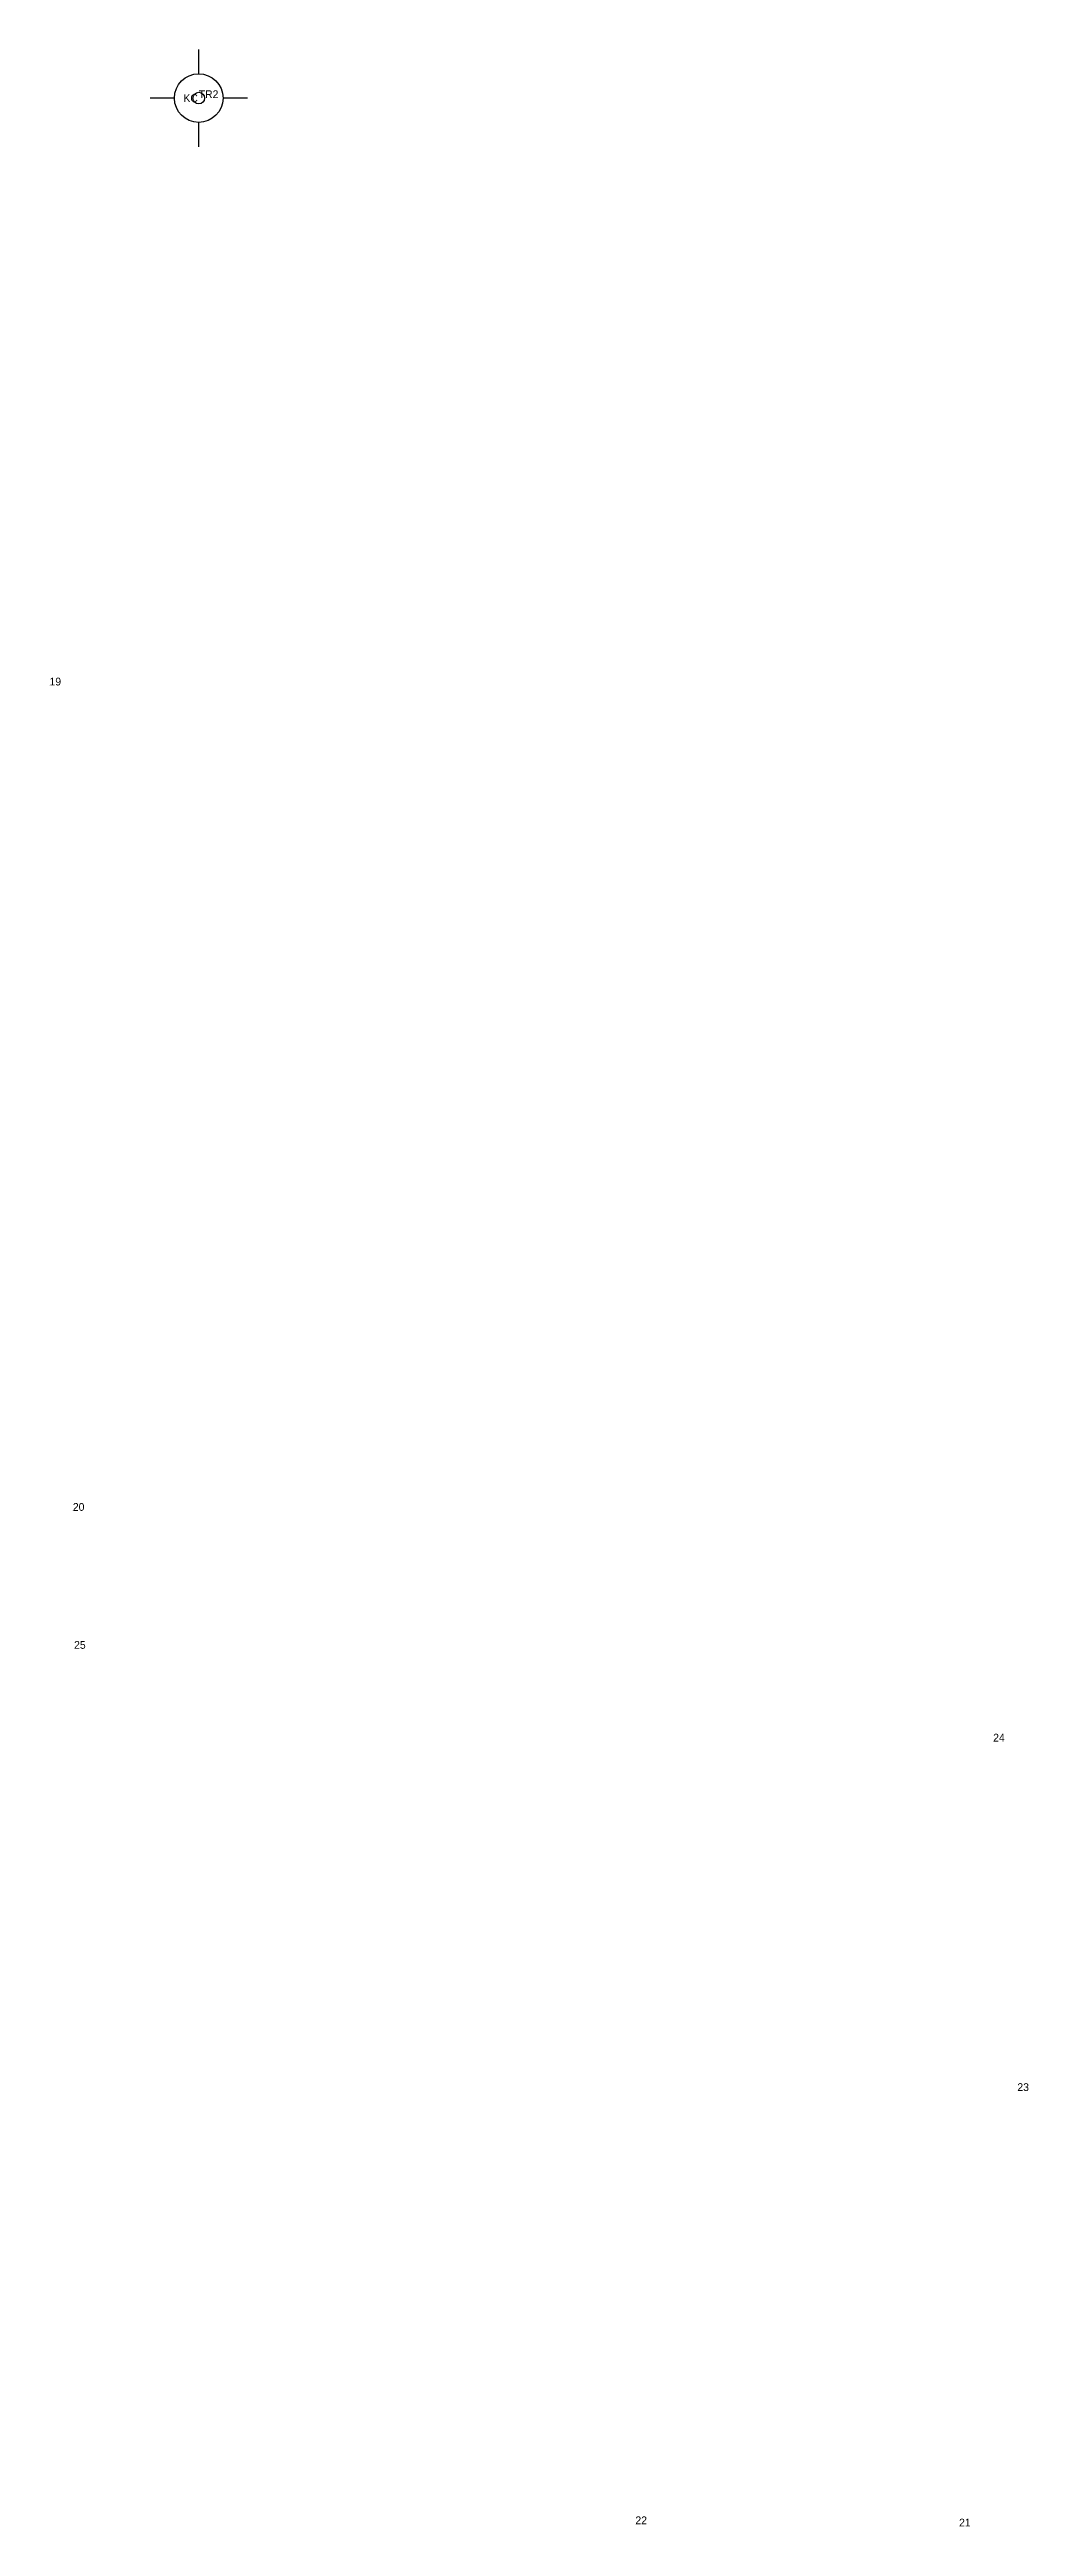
# Model space of a CAD drawing. Extents: x 548242 to 552347, y 1838112 to 1840078.
# Drawn here: x 548311.7 to 548336.8, y 1838112.1 to 1838175.8 of the extents above.
import ezdxf

# ---------------------------------------------------------------- set-up
doc = ezdxf.new("R2010")
doc.units = 0
for name, color, linetype in [('Level 12', 7, 'Continuous'), ('Level 7', 7, 'Continuous'), ('Level 9', 7, 'Continuous')]:
    doc.layers.add(name, color=color, linetype=linetype)

msp = doc.modelspace()

# ---------------------------------------------------------------- linework, layer by layer
at = {"layer": 'Level 7'}
for p, q in [((548315.511, 1838175.173), (548315.511, 1838175.798)), ((548314.886, 1838174.548), (548314.261, 1838174.548)), ((548316.761, 1838174.548), (548316.136, 1838174.548)), ((548315.511, 1838173.298), (548315.511, 1838173.923)), ((548311.674, 1838159.451), (548311.674, 1838159.451)), ((548312.274, 1838138.234), (548312.274, 1838138.234)), ((548312.306, 1838134.688), (548312.306, 1838134.688)), ((548335.94, 1838132.304), (548335.94, 1838132.304)), ((548336.562, 1838123.321), (548336.562, 1838123.321)), ((548326.74, 1838112.185), (548326.74, 1838112.185)), ((548335.063, 1838112.127), (548335.063, 1838112.127))]:
    msp.add_line(p, q, dxfattribs=at)
for radius in [0.625, 0.15]:
    msp.add_circle((548315.511, 1838174.549), radius, dxfattribs=at)

# ---------------------------------------------------------------- texts
at = {"layer": 'Level 12'}
for s, p in [('19', (548311.674, 1838159.451)), ('20', (548312.274, 1838138.234)), ('25', (548312.306, 1838134.688)), ('24', (548335.94, 1838132.304)), ('23', (548336.562, 1838123.321)), ('22', (548326.74, 1838112.185)), ('21', (548335.063, 1838112.127))]:
    msp.add_text(s, height=0.2, dxfattribs=at).set_placement(p)
at = {"layer": 'Level 7'}
msp.add_text('TR2', height=0.2, dxfattribs=at).set_placement((548315.511, 1838174.549))
at = {"layer": 'Level 9'}
msp.add_text('KC', height=0.2, dxfattribs=at).set_placement((548315.117, 1838174.449))

doc.saveas('drawing.dxf')
